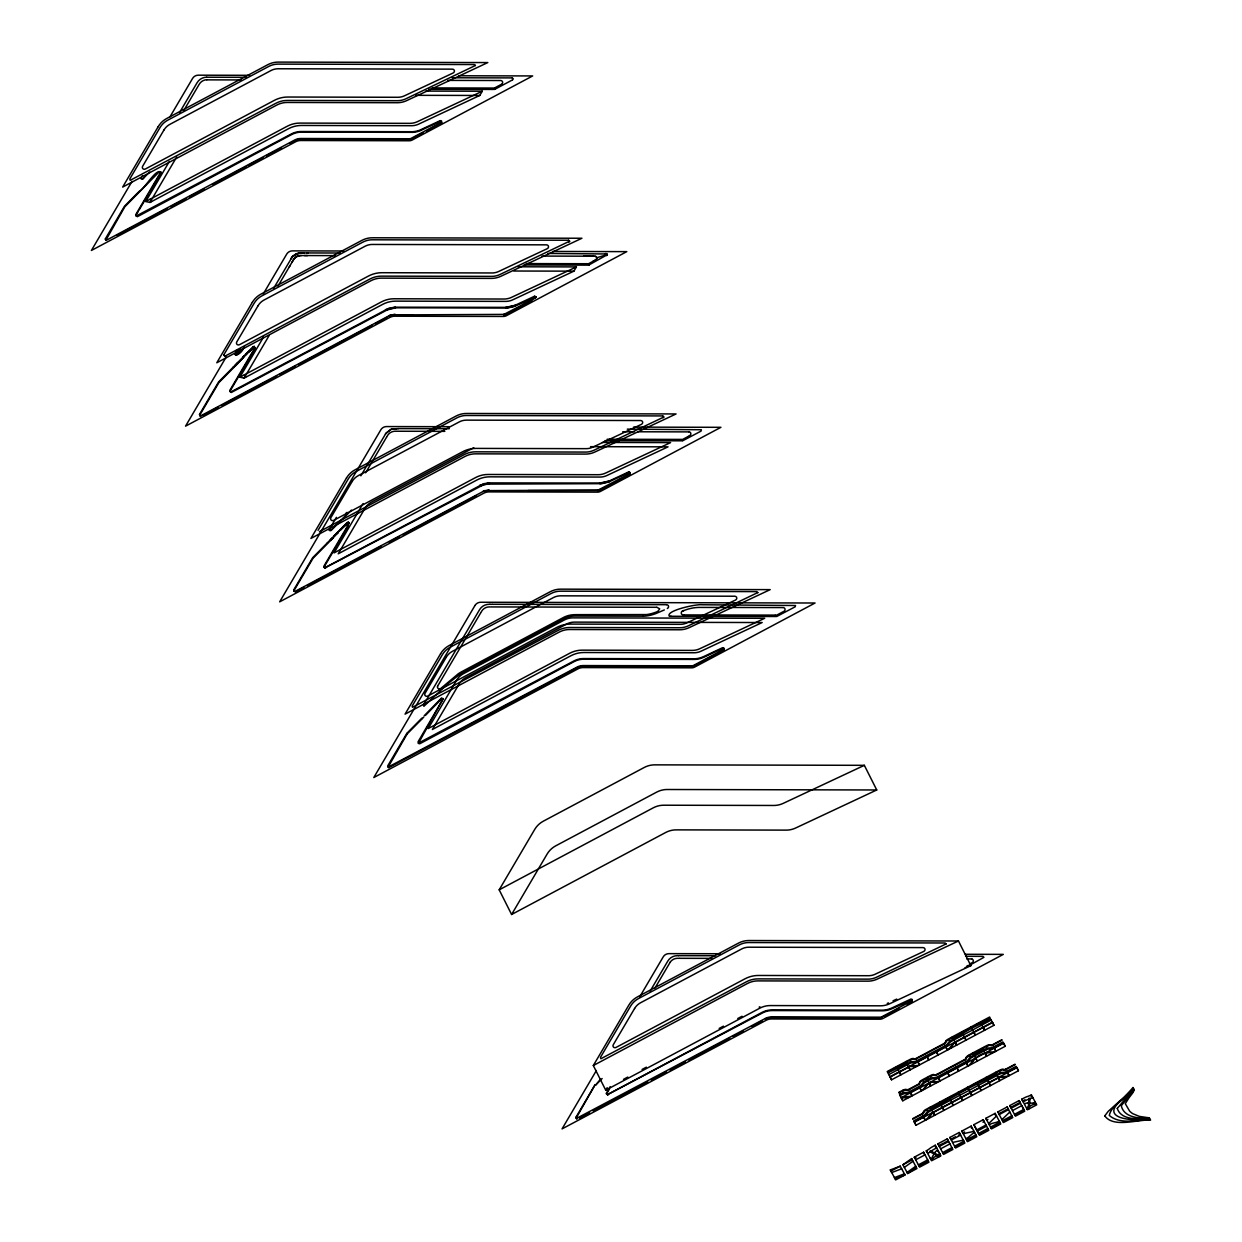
<?xml version="1.0" encoding="UTF-8"?>
<svg xmlns="http://www.w3.org/2000/svg" width="1242" height="1242" viewBox="0 0 1242 1242"><rect width="100%" height="100%" fill="white"/><g stroke="black" fill="none" stroke-linecap="round" stroke-linejoin="round"><path stroke-width="1.5" d="M231.167 391.773L389.01 308.171L395.003 307.193L507.326 307.364L514.172 305.734L534.557 296.233L535.799 296.9L535.271 298.08L503.973 314.397L390.593 314.94L200.894 415.728M1028.981 1098.176L1028.298 1107.693L1026.917 1108.92M1030.037 1098.192L1029.339 1107.647A2.111 1.987 -26.7 0 1 1028.205 1109.354M534.464 296.264L535.737 296.729L535.271 298.08M441.966 122.415L440.553 121.235L420.339 130.674A22.558 21.316 -26.7 0 1 412.872 132.335L301.495 132.118A19.996 18.894 -26.7 0 0 291.637 134.586L137.35 216.698L135.983 215.363M596.657 258.74L596.719 257.746L607.4 254.517M293.64 590.074L312.72 557.642L327.577 542.614M318.061 530.334L348.272 478.946A18.987 17.931 -26.7 0 1 356.019 471.556L456.963 417.84A18.987 17.931 -26.7 0 1 466.324 415.496L662.7 415.93L663.678 417.033L662.7 415.93M576.04 1117.132L576.272 1117.893L595.058 1084.794L576.04 1117.132L576.366 1118.468L765.243 1018.502A12.653 11.954 -26.7 0 1 771.499 1016.95L879.957 1017.182A4.223 3.99 -26.7 0 0 882.037 1016.67L911.783 1000.835L912.265 999.484L910.976 999.018L891.849 1007.976A22.278 21.052 -26.7 0 1 881.96 1010.181L771.841 1009.948A19.981 18.878 -26.7 0 0 761.983 1012.416L607.617 1094.559L762.293 1013.022A19.981 18.878 -26.7 0 1 772.151 1010.569L882.27 1010.802A22.278 21.052 -26.7 0 0 892.16 1008.597L912.358 999.841M576.272 1117.893L576.738 1119.12L577.406 1118.483M141.122 177.932L141.371 179.159L142.721 179.096M255.153 348.443L230.112 391.044M348.971 523.519L348.521 522.214L348.94 523.596L323.929 566.119M229.801 390.423L254.812 347.9L254.222 346.456L254.812 347.9M293.95 590.68L313.031 558.263L329.223 541.869M610.164 1086.641L606.205 1093.472L607.928 1095.18M329.409 529.263L336.411 517.355M223.933 354.638L254.144 303.265A18.987 17.931 -26.7 0 1 261.891 295.875L362.835 242.143A18.987 17.931 -26.7 0 1 372.196 239.799L568.572 240.234L569.566 241.196L568.572 240.234M233.449 366.918L218.592 381.946L199.512 414.378C199.698 416.691 201.685 417.436 199.822 414.999L218.903 382.567L234.21 367.089M199.822 414.999L200.738 415.791L199.512 414.378M335.961 546.806L324.24 566.74L324.643 568.106L484.69 484.116L601.765 483.666L608.611 482.036L628.825 472.597C635.066 474.211 618.5 479.723 618.547 480.328M324.24 566.74L325.295 567.47L483.448 483.759L489.131 482.89L601.454 483.045L608.301 481.43L628.592 471.944L629.942 472.581L629.399 473.776L598.101 490.093L484.722 490.621L295.022 591.409M609.512 1088.892L606.531 1094.016L607.54 1094.59M304.74 255.557L301.325 255.557A30.01 28.349 -26.7 0 0 300.642 255.557L300.424 255.573A8.135 7.7 -26.7 0 0 298.934 255.79A8.461 7.995 -26.7 0 0 293.671 259.438L292.646 261.146M293.065 260.447L291.932 262.357M293.159 260.277L293.252 260.121A8.911 8.43 -26.7 0 1 298.903 255.666M289.308 266.844L290.054 265.555M386.65 437.044L387.799 435.135A8.415 7.949 -26.7 0 1 394.568 431.253L394.77 431.253A30.01 28.349 -26.7 0 1 395.561 431.238L444.838 431.347M480.794 612.741L481.927 610.816A8.415 7.949 -26.7 0 1 488.696 606.934L488.898 606.934A30.01 28.349 -26.7 0 1 489.69 606.934L490.699 606.934M132.056 181.348L91.396 250.465L295.534 141.821A10.541 9.967 -26.7 0 1 300.75 140.517L409.208 140.765A6.334 5.977 -26.7 0 0 412.328 139.973L532.678 75.933L458.577 75.778M169.983 116.841L192.572 78.432A6.334 5.977 -26.7 0 1 198.27 75.188L249.58 75.312M179.516 112.618L197.105 82.717A10.728 10.138 -26.7 0 1 206.669 77.175M142.488 175.603L141.262 177.684M183.878 110.352L199.124 84.44A8.958 8.477 -26.7 0 1 206.855 79.69M136.76 214.028L138.328 211.373M139.104 210.038L148.481 194.094M149.257 192.758L150.825 190.104M151.602 188.784L160.979 172.84M425.804 91.101L482.315 91.225L479.769 95.463L418.678 124.122A15.882 15.013 -26.7 0 1 411.599 125.706L301.48 125.458A26.299 24.856 -26.7 0 0 288.501 128.702L149.956 202.43L145.78 201.53L169.362 161.444M149.956 202.43L176.737 156.911M226.184 357.028L185.539 426.161L389.662 317.502A10.541 9.967 -26.7 0 1 394.878 316.213L503.336 316.446A6.334 5.977 -26.7 0 0 506.472 315.67L626.806 251.629L552.706 251.458M263.211 294.059L286.7 254.129A6.334 5.977 -26.7 0 1 292.398 250.884L343.708 250.993M291.001 258.802L291.233 258.398A10.899 10.293 -26.7 0 1 292.988 256.116L300.114 252.933L340.106 253.011M237.238 350.228C230.903 358.162 241.026 355.243 243.805 347.636M273.659 288.315L292.056 257.187L296.636 253.725L302.101 252.918M278.022 286.033L292.398 261.581M517.992 266.782L576.443 266.906L573.913 271.16L512.806 299.803A15.882 15.013 -26.7 0 1 505.742 301.387L395.624 301.138A26.299 24.856 -26.7 0 0 382.645 304.383L244.084 378.127L239.908 377.211L263.49 337.125M244.084 378.127L269.235 335.356M360.848 475.795L386.184 432.884L391.463 429.158L398.527 428.614M365.614 472.814L386.526 437.262M336.737 545.471L348.459 525.537M406.802 733.417L387.783 765.755L388.482 767.742L577.297 667.746A12.653 11.954 -26.7 0 1 583.538 666.178L692.011 666.426A4.223 3.99 -26.7 0 0 694.092 665.898L723.838 650.078L724.35 648.805L722.953 648.293L703.904 657.22A22.278 21.052 -26.7 0 1 694.014 659.424L583.895 659.192A19.981 18.878 -26.7 0 0 574.037 661.644L419.734 743.772L418.368 743.43L443.208 698.672L418.057 741.8L418.383 743.135L573.726 661.039A19.981 18.878 -26.7 0 1 583.585 658.57L693.704 658.819A22.278 21.052 -26.7 0 0 703.593 656.599L722.72 647.641L724.039 648.184L723.527 649.457L693.781 665.293A4.223 3.99 -26.7 0 1 691.701 665.805L583.228 665.572A12.653 11.954 -26.7 0 0 576.987 667.125L388.109 767.09L407.112 734.038M480.53 613.16L437.976 685.537A7.11 6.707 -26.7 0 0 437.541 686.298M499.191 889.831L534.728 829.392A21.098 19.934 -26.7 0 1 543.344 821.179L644.288 767.447A21.098 19.934 -26.7 0 1 654.689 764.855L864.339 765.32L876.743 789.974L795.61 828.026A21.098 19.934 -26.7 0 1 786.217 830.122L676.098 829.873A21.098 19.934 -26.7 0 0 665.696 832.482L511.595 914.5L499.191 889.831L653.292 807.812A21.098 19.934 -26.7 0 1 663.694 805.22L773.813 805.468A21.098 19.934 -26.7 0 0 783.205 803.372L864.339 765.32M511.595 914.5L547.132 854.046A21.098 19.934 -26.7 0 1 555.748 845.833L656.692 792.117A21.098 19.934 -26.7 0 1 667.094 789.508L876.743 789.974M593.319 1065.527L628.856 1005.073A21.021 19.856 -26.7 0 1 637.472 996.876L738.416 943.144A21.098 19.934 -26.7 0 1 748.817 940.536L958.467 941.001L970.871 965.671L889.753 1003.722A21.098 19.934 -26.7 0 1 880.345 1005.818L770.226 1005.57A21.098 19.934 -26.7 0 0 759.825 1008.178L605.723 1090.181L593.319 1065.527L747.42 983.509A21.098 19.934 -26.7 0 1 757.822 980.901L867.941 981.149A21.098 19.934 -26.7 0 0 877.349 979.053L958.467 941.001M596.377 1070.542L562.052 1128.9L766.19 1020.256A10.541 9.967 -26.7 0 1 771.391 1018.968L879.864 1019.201A6.334 5.977 -26.7 0 0 882.984 1018.424L1003.319 954.368L965.329 954.291M639.739 996.814L663.212 956.883A6.334 5.977 -26.7 0 1 668.926 953.639L720.22 953.747M650.125 991.147L667.808 961.075A10.541 9.967 -26.7 0 1 677.309 955.672L678.287 955.672M655.015 987.98L670.199 962.193M605.723 1090.181L607.198 1087.666M933.968 1154.16L934.962 1152.685M933.596 1154.765L932.416 1156.628M945.892 1042.162L945.255 1043.016A2.919 2.67 -26.7 0 1 944.308 1044.103M919.841 1083.055L919.313 1083.754M950.549 1048.217L954.322 1042.876L992.56 1022.523M924.56 1089.032C926.004 1083.816 931.578 1080.711 936.747 1082.543M923.769 1112.459L923.241 1113.158M966.4 1058.277L965.919 1058.914M928.473 1118.437L932.432 1112.987L999.344 1077.373L1005.834 1077.264M971.104 1064.254C974.706 1056.492 984.13 1051.322 992.606 1052.812M291.28 258.32L292.988 256.131A10.681 10.091 -26.7 0 1 295.317 254.377A10.138 9.579 -26.7 0 1 296.636 253.725A10.852 10.262 -26.7 0 1 300.921 252.918L303.11 252.918L302.318 252.918M385.424 434.017L390.78 429.422L397.3 428.614M969.567 1059.488L969.148 1060.031A9.672 9.144 -26.7 0 1 966.183 1062.764M926.936 1113.67L926.532 1114.214A9.672 9.144 -26.7 0 1 923.551 1116.946M244.565 346.86C241.6 351.734 228.575 361.639 240.358 348.986M142.954 178.864L144.01 177.761M144.165 177.606L149.677 171.955M236.12 364.185L243.836 356.221M239.116 362.043L242.128 358.922M237.098 364.123L240.125 361.003M241.119 359.963L244.146 356.842M333.943 536.078L335.945 533.998M330.248 539.882L337.964 531.918M338.274 532.523L330.558 540.503M331.226 539.804L333.244 537.724M236.787 363.502L237.796 362.462M242.827 357.261L254.129 346.44L253.166 346.751M236.43 364.806L238.107 363.083M243.137 357.882C243.727 354.591 258.196 345.416 253.477 347.372M330.915 539.199L331.925 538.159M336.955 532.958L348.443 522.183L347.434 522.323M337.265 533.563C343.739 523.845 352.852 522.245 347.62 523.053M425.354 715.501L441.562 698.92M235.235 365.101L236.337 363.968M236.648 364.574L235.545 365.722M245.155 355.802L247.174 353.722M330.465 539.649L327.36 542.832M329.891 541.186L330.776 540.27M424.159 715.796L441.252 698.315M241.352 350.151L242.578 348.893M235.452 364.884L233.217 367.151M245.854 354.141L246.863 353.101M233.977 367.306L235.763 365.49M339.982 529.837L340.991 528.797M340.292 530.443L347.434 523.239M423.801 717.1L422.233 718.683M247.888 352.076L252.98 346.937M248.198 352.697L253.29 347.543M339.687 521.547L330.915 530.52L329.487 530.381L330.993 530.458L351.47 510.105M342.016 527.757L347.123 522.618M421.923 718.078L406.957 733.199M407.267 733.82L421.799 719.149M600.507 1079.236L595.523 1085.197L602.137 1078.522M340.681 520.553L348.614 512.775M347.123 512.341L346.658 512.76A2.096 1.987 -26.7 0 1 345.881 513.163M441.438 698.128L443.239 698.718L441.748 698.734M986.288 1047.146L987.561 1046.214A5.03 4.394 60.2 0 1 989.858 1045.345M909.749 1060.932L911.147 1059.907A5.03 4.394 60.2 0 1 913.46 1059.038M902.375 1091.827L903.788 1090.802A5.03 4.394 60.2 0 1 906.086 1089.933M930.305 1076.969L931.717 1075.945A5.03 4.394 60.2 0 1 934.015 1075.075M999.391 1071.691L1000.788 1070.666A5.03 4.394 60.2 0 1 1003.086 1069.797M907.141 1004.095L912.265 1001.347M902.934 1164.748L911.628 1158.584L916.938 1168.567L907.638 1173.519L902.934 1164.748L912.233 1159.795L911.628 1158.584M904.347 1167.371L913.041 1161.223M663.197 417.762L663.663 417.11L594.111 450.178A18.987 17.931 -26.7 0 1 585.65 452.072L475.531 451.824A23.194 21.921 -26.7 0 0 464.089 454.681L319.427 531.669M950.239 1040.858L951.294 1040.191A36.515 34.497 -26.7 0 1 952.272 1039.632L971.617 1028.159L990.697 1019.185L993.957 1025.302L891.554 1079.795L887.844 1072.762L908.119 1063.136A36.515 34.497 -26.7 0 1 909.128 1062.624L910.262 1062.127A6.521 6.163 -26.7 0 1 912.078 1061.693L914.143 1061.553A8.166 7.716 -26.7 0 0 916.751 1060.792L945.519 1045.469A8.166 7.716 -26.7 0 0 947.599 1043.746L948.872 1042.116A6.521 6.163 -26.7 0 1 950.239 1040.858M441.609 122.911L426.58 130.922M629.787 474.335L630.144 472.954L628.825 472.597M236.787 354.824L235.67 354.933M569.007 242.112L569.566 241.196L499.983 274.498A18.987 17.931 -26.7 0 1 491.522 276.376L381.403 276.143A23.194 21.921 -26.7 0 0 369.961 279L225.299 355.988M968.356 1055.389L972.486 1053.107M925.632 1081.999L930.289 1079.515M972.176 1057.237L986.148 1049.801M629.399 473.776L629.865 472.426L628.592 471.944M919.111 1086.517L919.53 1086.284A8.166 7.716 -26.7 0 0 921.611 1084.561L922.884 1082.931A6.521 6.163 -26.7 0 1 924.25 1081.673L925.306 1080.99A36.515 34.497 -26.7 0 1 926.284 1080.447L928.674 1079.174A36.515 34.497 -26.7 0 1 929.684 1078.661L930.817 1078.165A6.521 6.163 -26.7 0 1 932.633 1077.73L934.698 1077.59A8.166 7.716 -26.7 0 0 937.306 1076.83L966.074 1061.506A8.166 7.716 -26.7 0 0 968.155 1059.783L969.428 1058.153A6.521 6.163 -26.7 0 1 970.794 1056.895L971.849 1056.228A36.515 34.497 -26.7 0 1 972.828 1055.669L984.533 1049.443A36.515 34.497 -26.7 0 1 985.527 1048.947L986.676 1048.434A6.521 6.163 -26.7 0 1 988.492 1048.015L990.557 1047.86A8.166 7.716 -26.7 0 0 993.15 1047.099L1002.899 1041.929L1005.197 1046.292L902.794 1100.785L899.55 1094.668L900.745 1094.047A36.515 34.497 -26.7 0 1 901.754 1093.534L902.887 1093.038A6.521 6.163 -26.7 0 1 904.704 1092.603L906.769 1092.448A8.166 7.716 -26.7 0 0 909.377 1091.687L919.111 1086.517L921.409 1090.88L919.856 1087.806M916.022 1125.236L914.469 1122.163L1016.872 1067.654L1018.424 1070.744L916.022 1125.236L913.724 1120.874L923.443 1115.689M937.415 1150.558L939.977 1154.004M589.143 264.888L589.251 264.825A2.531 2.391 -26.7 0 1 588.677 265.105L607.385 254.672L606.531 255.635M954.337 1042.473L948.22 1049.63M928.348 1083.272L922.232 1090.445M974.908 1058.51L968.776 1065.667M932.276 1112.677L926.159 1119.849M996.565 1115.984L988.663 1123.575M1009.824 1112.009L1001.921 1119.601M585.945 263.723L588.227 263.723A1.956 1.847 -26.7 0 0 588.817 263.583L593.754 260.96M906.971 1062.671L895.513 1067.608A13.057 4.269 -28.2 0 0 893.805 1068.617L890.561 1070.697A13.057 4.269 -28.2 0 1 888.837 1071.706L887.642 1072.358L887.223 1071.52L906.287 1061.382M899.596 1093.581L898.913 1092.277M927.603 1078.677L926.501 1079.267M927.681 1153.43L928.1 1153.197A8.166 2.67 -28.2 0 0 930.367 1151.784L931.904 1150.635A6.521 2.127 -28.2 0 1 933.425 1149.642L934.496 1149.021A36.515 11.939 -28.2 0 1 935.49 1148.493L936.685 1147.856L935.273 1145.217L932.944 1146.475A9.905 3.245 -28.2 0 0 930.056 1148.276L929.59 1148.664A9.672 3.167 -28.2 0 1 926.299 1150.822L926.874 1152.002M495.092 87.685L501.256 84.409M596.269 259.5A3.058 2.888 -26.7 0 1 595.399 260.075L592.713 261.519M974.628 1132.502L973.433 1133.17A13.057 12.342 -26.7 0 0 971.787 1134.303L968.838 1136.911A13.057 12.342 -26.7 0 1 967.192 1138.06L965.997 1138.728M512.558 79.861L513.272 78.82L512.356 77.92M688.425 436.361L689.543 435.771M953.049 1038.157L963.093 1031.636A13.057 4.269 -28.2 0 1 964.894 1030.782L968.418 1029.261A13.057 4.269 -28.2 0 0 970.204 1028.407L972.626 1027.118A13.057 4.269 -28.2 0 0 974.349 1026.109L977.578 1024.029A13.057 4.269 -28.2 0 1 979.301 1023.02L990.278 1018.331L989.626 1017.027L952.381 1036.837L952.49 1038.452M930.895 1108.407L950.332 1096.903A13.057 4.269 -28.2 0 1 952.133 1096.034L955.657 1094.528A13.057 4.269 -28.2 0 0 957.442 1093.659L969.179 1087.418A13.057 4.269 -28.2 0 0 970.887 1086.408L974.132 1084.328A13.057 4.269 -28.2 0 1 975.855 1083.319L996.208 1073.647M1018.424 1070.744L1016.127 1066.381L1006.377 1071.551A8.166 7.716 -26.7 0 1 1003.784 1072.312L1001.72 1072.467A6.521 6.163 -26.7 0 0 999.903 1072.886L998.754 1073.383A36.515 34.497 -26.7 0 0 997.761 1073.895L968.17 1088.473L930.196 1109.851A36.515 34.497 -26.7 0 0 929.218 1110.395L928.162 1111.062A6.521 6.163 -26.7 0 0 926.796 1112.335L925.523 1113.965A8.166 7.716 -26.7 0 1 923.443 1115.689M593.924 260.867L595.384 260.09M688.239 436.454L682.945 439.264A1.956 1.847 -26.7 0 1 682.355 439.404L607.105 439.264M970.623 963.528L969.365 964.196M971.182 963.233L971.927 962.829A3.058 2.888 -26.7 0 0 972.797 962.255A2.142 2.034 -26.7 0 0 971.974 959.026M906.8 1061.103L910.464 1059.224A5.775 5.465 -26.7 0 1 913.367 1058.463M899.425 1091.997L903.089 1090.119M926.842 1077.419L927.137 1078.925M927.355 1077.14L931.019 1075.262A5.775 5.465 -26.7 0 1 933.922 1074.501M983.214 1047.41L986.878 1045.531A5.775 5.465 -26.7 0 1 989.781 1044.786M995.913 1072.141L1000.105 1069.983A5.775 5.465 -26.7 0 1 1003.008 1069.222M1026.761 1107.817L1031.077 1105.535A5.775 1.894 -28.2 0 1 1033.763 1104.386A5.605 1.832 -28.2 0 0 1034.679 1104.216L1034.819 1104.169A3.121 1.025 -28.2 0 0 1036.092 1103.641M145.78 201.53L287.29 126.218A25.306 23.924 -26.7 0 1 299.772 123.098L409.891 123.346A16.876 15.944 -26.7 0 0 417.421 121.654L482.315 91.225M117.136 235.297L167.437 208.516M170.806 206.731L185.896 198.704M189.25 196.919L204.34 188.877M212.724 184.421L222.784 179.065M224.46 178.165L246.273 166.568M247.95 165.667L263.04 157.641M266.393 155.855L269.747 154.07M271.424 153.185L281.484 147.829M289.883 143.358L294.913 140.688A12.653 11.954 -26.7 0 1 301.154 139.12L409.627 139.368A4.223 3.99 -26.7 0 0 410.419 139.29M495.232 89.082L495.046 89.191A1.863 1.754 -26.7 0 1 494.425 89.455M495.465 88.958L512.403 79.954M411.707 138.84L417.902 135.549M419.144 134.881L422.854 132.91M239.908 377.211L381.418 301.899A25.306 23.924 -26.7 0 1 393.9 298.779L504.019 299.027A16.876 15.944 -26.7 0 0 511.549 297.35L576.443 266.906M231.478 392.394L389.32 308.777L395.313 307.814L507.636 307.985L513.877 306.588L535.954 297.195M202.881 415.449L218.281 407.252M221.697 405.435L276.671 376.171M279.745 374.541L295.115 366.359M298.468 364.574L372.258 325.295M375.379 323.634L387.364 317.269M507.481 313.652L527.322 303.095M528.145 302.66L531.855 300.673M295.332 592.03L303.871 587.482M307.286 585.665L380.859 546.511M389.243 542.04L399.489 536.591M402.905 534.774L476.462 495.62M599.964 490.217L618.143 480.545M623.5 1079.345L627.784 1077.062M642.067 1069.455L646.352 1067.173M719.18 1028.423L723.465 1026.14M737.732 1018.533L742.017 1016.267M579.424 1118.188L589.671 1112.739M593.086 1110.907L647.734 1081.829M651.15 1080.012L666.519 1071.83M669.935 1070.014L685.305 1061.832M688.72 1060.016L729.691 1038.203M733.106 1036.387L743.353 1030.938M751.891 1026.389L762.138 1020.94M884.009 1016.406L898.882 1008.488M944.013 1043.544L916.084 1058.417A3.121 2.95 -26.7 0 1 914.717 1058.743L914.717 1058.743A5.605 5.294 -26.7 0 1 913.367 1058.696M916.286 1058.805L944.215 1043.948M888.76 1074.609L909.734 1063.478A9.237 8.741 -26.7 0 1 912.389 1062.593M991.163 1020.101L951.76 1041.107A9.905 9.362 -26.7 0 0 948.935 1043.404L948.593 1043.994A9.672 9.144 -26.7 0 1 945.612 1046.727M945.1 1045.717L945.566 1046.633L917.636 1061.506A9.672 9.144 -26.7 0 1 913.739 1062.547L913.072 1062.593A14.345 13.553 -26.7 0 0 912.389 1062.64M890.157 1077.031L909.889 1066.536L916.192 1066.505M982.903 1049.242L973.604 1054.194L972.936 1052.874L982.251 1047.922L982.981 1049.195M936.639 1074.454L964.568 1059.581A3.121 2.95 -26.7 0 0 965.608 1058.634L965.702 1058.495A5.605 5.294 -26.7 0 0 966.323 1057.485M992.498 1044.724L1001.797 1039.771M908.911 1089.7L918.226 1084.747A2.919 2.67 -26.7 0 0 919.375 1083.878M964.77 1059.985L936.841 1074.842A2.919 2.67 -27.3 0 1 935.459 1075.324L934.419 1075.246M992.7 1045.112L1001.999 1040.159M900.015 1095.599L902.36 1094.388A9.905 9.362 -26.7 0 1 905.697 1093.395M910.557 1092.758L912.109 1095.832L910.262 1092.401L919.577 1087.449A9.672 9.144 -26.7 0 0 922.62 1084.809L923.023 1084.266A9.905 9.362 -26.7 0 1 925.601 1081.953M938.486 1077.885L940.039 1080.975L938.191 1077.544L966.121 1062.671L965.655 1061.755M994.345 1048.155L995.882 1051.244L994.05 1047.813L1003.35 1042.861M901.397 1098.021L908.818 1097.4M912.622 1118.716L921.937 1113.764A3.121 2.95 -26.7 0 0 922.977 1112.801L923.085 1112.677A5.605 5.294 -26.7 0 0 923.691 1111.668M1005.725 1069.176L1015.024 1064.208M912.823 1119.104L922.138 1114.152M1005.927 1069.564L1015.226 1064.611M914.19 1121.805L923.489 1116.853L923.023 1115.921M1007.572 1072.607L1009.109 1075.696L1007.278 1072.265L1016.593 1067.297M937.943 1143.804L947.242 1138.852L952.862 1149.455L943.563 1154.408L937.943 1143.804L938.859 1145.621L943.501 1143.137M955.486 1136.772L950.829 1139.256L949.913 1137.424L959.228 1132.471L960.64 1135.11L951.325 1140.063M961.882 1131.058L971.197 1126.09L976.817 1136.709L967.502 1141.662L961.882 1131.058L962.798 1132.875L964.553 1131.943M973.868 1124.678L983.167 1119.725L988.787 1130.329L979.488 1135.281L973.868 1124.678L976.693 1129.956L985.993 1124.988M985.837 1118.312L995.153 1113.344L1000.773 1123.963L991.458 1128.916L985.837 1118.312L986.753 1120.129L987.918 1119.508M997.807 1111.932L1007.122 1106.979L1012.742 1117.583L1003.443 1122.535L997.807 1111.932L999.313 1113.437M1019.092 1100.598L1020.008 1102.43L1010.709 1107.383L1009.793 1105.566L1019.092 1100.598L1020.505 1103.238L1011.205 1108.19M1021.762 1099.186L1024.107 1097.959A9.905 3.245 -28.2 0 1 1027.212 1096.577L1027.786 1096.407A9.672 3.167 -28.2 0 0 1031.388 1094.885L1036.697 1104.837L1027.382 1109.789L1021.762 1099.186L1022.678 1101.002M914.298 1157.156L923.613 1152.203L928.923 1162.202L919.608 1167.154L914.298 1157.156L914.904 1158.367L916.068 1157.746M890.949 1171.113L900.264 1166.16L904.968 1174.948L895.653 1179.9L890.343 1169.917L900.264 1166.16M923.629 1153.725L923.613 1152.203M935.599 1147.344L935.273 1145.217M944.665 1142.531L945.83 1141.91M946.994 1141.289L948.158 1140.668L947.242 1138.852M958.389 1135.219L960.144 1134.288L959.228 1132.471M971.523 1128.233L971.197 1126.09M982.919 1122.163L984.083 1121.542L983.167 1119.725M995.479 1115.487L995.153 1113.344M1000.478 1112.832L1001.642 1112.211M1002.806 1111.59L1003.971 1110.969M1005.135 1110.348L1006.299 1109.727M1023.843 1100.381L1025.007 1099.775M1031.171 1096.484L1031.388 1094.854M939.356 1146.428L948.655 1141.476M999.22 1114.571L1008.535 1109.618M1023.175 1101.825L1024.371 1101.188A36.515 11.939 -28.2 0 1 1025.364 1100.66L1026.482 1100.117A6.521 2.127 -28.2 0 1 1028.143 1099.403L1029.944 1098.782A8.166 2.67 -28.2 0 0 1032.366 1097.711L1032.801 1097.478M915.711 1159.795L925.011 1154.843M940.629 1148.834L949.944 1143.882M1012.478 1110.596L1021.793 1105.644L1023.796 1109.385L1014.497 1114.338M986.598 1126.137L977.299 1131.089L978.572 1133.465L987.871 1128.512M918.412 1164.841L927.712 1159.888M939.682 1154.16L935.381 1156.473A5.775 1.894 -28.2 0 0 932.913 1158.056M942.647 1152.592L951.946 1147.624M954.617 1146.211L963.932 1141.258L963.326 1140.14L952.614 1142.454M966.587 1139.83L975.902 1134.878M990.542 1127.084L999.857 1122.131M1002.511 1120.719L1011.826 1115.766M919.002 1165.943L928.317 1160.991M940.427 1154.951L938.688 1155.433L930.32 1150.682M943.082 1153.523L952.397 1148.571M955.067 1147.158L964.366 1142.205M967.037 1140.777L976.352 1135.825M979.022 1134.412L988.322 1129.459M990.992 1128.031L1000.291 1123.078M1002.962 1121.666L1012.277 1116.713M1014.947 1115.285L1024.246 1110.332M951.931 1037.07L947.801 1039.352A5.775 5.465 -26.7 0 0 945.566 1041.339M925.942 1077.885L921.812 1080.152A5.775 5.465 -26.7 0 0 919.577 1082.139M989.269 1124.709L990.495 1124.088A13.057 12.342 -26.7 0 1 992.358 1123.358L996.177 1122.364A13.057 12.342 -26.7 0 0 998.04 1121.65L999.251 1121.014M963.295 1133.682L974.023 1131.369M909.439 1066.366L918.661 1065.372M985.853 1052.673L995.075 1051.679M929.994 1082.403L939.216 1081.409M902.065 1097.276L911.286 1096.267M999.08 1077.124L1008.302 1076.131M385.455 309.662L395.313 307.193M385.765 310.267L395.624 307.814M479.598 485.343L489.441 482.89M479.909 485.964L489.752 483.495M388.73 315.747L394.972 314.195M389.041 316.368L391.68 315.313M505.525 313.916L503.445 314.428M482.859 491.444L489.1 489.876M599.653 489.596L597.573 490.124M389.398 316.182L392.068 315.204M999.375 1074.237L929.621 1111.373A9.905 9.362 -26.7 0 0 926.874 1113.624M664.346 609.931L655.885 613.564A39.371 37.198 -26.7 0 1 643.123 616.28M893.029 1000.819L896.74 999.096M325.156 567.532L323.883 567.066L325.606 568.075M515.337 305.237L505.432 307.442M515.647 305.842L505.742 308.063M609.465 480.918L599.56 483.122M609.775 481.539L599.87 483.743M657.53 611.53L657.173 611.669A50.41 47.646 -26.7 0 1 653.835 612.896A50.13 47.367 -26.7 0 1 651.336 613.641L649.395 614.091A29.637 28.007 -26.7 0 1 646.414 614.573L575.869 614.65A48.981 46.28 -26.7 0 0 573.354 614.728A24.079 22.744 -26.7 0 0 565.995 616.327A21.58 20.4 -26.7 0 0 564.598 616.917L563.682 617.367A55.005 51.978 -26.7 0 0 562.347 618.066L460.829 672.186A53.918 50.953 -26.7 0 0 458.22 673.816L440.801 688.441A2.096 1.987 -26.7 0 1 437.557 686.314M657.887 611.39L659.704 608.828L656.894 607.291M968.512 1056.352L970.126 1055.762M683.116 610.831L683.799 610.567M901.676 1168.8L891.756 1172.541L890.343 1169.917M534.681 296.916L535.845 297.18M949.571 1039.725L947.957 1040.315A5.03 4.347 63.8 0 0 945.969 1041.727M923.582 1080.54L921.968 1081.13A5.03 4.347 63.8 0 0 919.98 1082.543M927.355 1109.991L925.88 1110.534A5.03 4.347 63.8 0 0 923.908 1111.947M484.644 491.382L488.618 490.512L485.032 491.242M1034.136 1103.02L1033.204 1103.16M524.093 264.996L588.444 265.136L588.537 263.661M394.087 314.863L412.717 314.847M682.603 440.817L701.031 431.129L701.388 429.748L627.288 429.127M914.919 1059.162L913.864 1059.209M1004.561 1069.921L1003.598 1069.967M991.333 1045.469L990.371 1045.516M989.486 1048.9L990.153 1048.853A9.672 9.144 -26.7 0 0 994.097 1047.906M1002.713 1073.352L1003.381 1073.305A9.672 9.144 -26.7 0 0 1007.324 1072.358M905.697 1093.488L906.381 1093.441A9.672 9.144 -26.7 0 0 910.308 1092.494M938.238 1077.637A9.672 9.144 -26.7 0 1 934.294 1078.584L933.627 1078.63A9.905 9.362 -26.7 0 0 930.258 1079.469M907.545 1090.057L906.489 1090.103M1028.174 1103.082L1032.847 1103.175M776.7 616.513L795.159 606.81L795.548 605.506L702.149 604.761C696.948 603.845 665.324 610.552 669.298 616.28M643.123 616.172L574.673 616.063A22.216 21.005 -26.7 0 0 563.713 618.811L460.052 674.204L448.362 683.286L423.879 706.294L423.538 704.944L479.552 609.698A10.541 9.967 -26.7 0 1 489.053 604.295L489.814 604.295M394.475 314.831L395.282 314.8M597.883 490.73L599.218 490.528L528.145 490.574M964.925 967.891L983.912 957.334L982.996 956.356L965.577 956.309M206.855 79.861L241.383 79.938M301.325 255.557L300.983 255.557A9.144 8.647 -26.7 0 0 298.934 255.774M587.839 263.739L587.901 263.739A2.888 2.717 -26.7 0 0 588.444 263.692M512.03 77.904L452.135 77.78M606.158 253.601L605.211 253.585M593.785 256.194L594.732 256.209A2.158 2.034 -26.7 0 1 596.144 256.706M666.349 604.683L492.562 604.295M970.406 958.948L966.819 958.948M594.095 256.194L592.651 256.194M246.025 77.314L206.793 77.221M447.943 80.404L500.604 80.513A2.111 1.987 -26.7 0 1 501.628 84.223M432.076 87.918L493.773 88.042A2.406 2.267 -26.7 0 0 494.316 87.996M428.723 89.3L493.586 89.44M415.806 95.323L479.769 95.463M547.955 253.461L607.198 253.973L606.484 253.601M587.124 256.178L591.27 256.194M304.43 255.557L335.138 255.619M542.071 256.085L590.307 256.194M526.204 263.599L586.302 263.723M513.815 271.02L573.913 271.16M449.231 426.705L386.526 426.565A6.334 5.977 -26.7 0 0 380.828 429.81L279.667 601.842L483.806 493.198A10.541 9.967 -26.7 0 1 489.006 491.894L597.48 492.142A6.334 5.977 -26.7 0 0 600.6 491.351L720.934 427.31L633.529 427.124M398.434 428.614L449.356 428.723M622.739 431.75L634.414 431.766M637.751 431.781L688.642 431.89M604.963 440.646L682.06 440.817M602.448 442.447L670.571 442.602L605.677 473.031A16.876 15.944 -26.7 0 1 598.163 474.708L488.044 474.475A25.306 23.924 -26.7 0 0 475.546 477.596L334.051 552.907L362.478 504.547A16.876 15.944 -26.7 0 1 363.114 503.553M590.524 446.67L668.041 446.841L606.95 475.5A15.882 15.013 -26.7 0 1 599.87 477.068L489.752 476.835A26.299 24.856 -26.7 0 0 476.773 480.08L338.228 553.808L364.993 508.288A15.882 15.013 -26.7 0 1 371.482 502.11L472.41 448.393A15.882 15.013 -26.7 0 1 473.792 447.725M491.692 606.934L656.77 607.291M684.435 614.914L774.992 615.101M670.602 616.28L776.188 616.513M680.911 955.672L715.439 955.75M679.948 958.312L711.666 958.374M967.13 965.655L970.871 965.671M765.243 1018.502L765.553 1019.123A12.653 11.954 -26.7 0 1 771.81 1017.555L880.268 1017.803A4.223 3.99 -26.7 0 0 882.348 1017.276L882.037 1016.67M304.228 252.918L303.343 252.918M306.743 252.933L308.187 252.933M305.423 255.557L307.473 255.573M583.678 256.178L586.441 256.178M592.915 256.194L591.176 256.194M492.08 604.295L490.031 604.295M775.412 615.116L776.483 615.101A1.956 1.847 -26.7 0 0 777.073 614.945L783.671 611.452A3.058 2.888 -26.7 0 0 784.54 610.878A2.142 2.034 -26.7 0 0 783.718 607.649A2.298 2.173 -26.7 0 0 783.081 607.586M684.125 614.914L683.519 614.914A11.38 10.743 -26.7 0 1 683.053 614.899L682.883 614.883A2.096 1.987 -26.7 0 1 682.246 611.219M670.261 616.28L671.115 616.28M680.259 955.672L678.505 955.672M679.452 958.312L677.946 958.296A30.01 28.349 -26.7 0 0 677.154 958.312L676.952 958.327A8.415 7.949 -26.7 0 0 670.199 962.193M782.77 607.571L699.23 607.416A45.643 43.128 -26.7 0 0 696.824 607.524A38.844 36.701 -26.7 0 0 691.856 608.192A46.032 43.501 -26.7 0 0 685.382 609.993L682.914 610.909A4.611 4.347 -26.7 0 0 682.246 611.204M929.761 1151.567L938.021 1156.255A2.111 1.987 -26.7 0 0 940.07 1156.255M105.741 240.389L124.805 206.824L159.349 171.675L161.056 171.955M1020.008 1102.43L1024.728 1111.217L1015.413 1116.17L1009.793 1105.566M966.121 1062.671L967.968 1066.102L966.416 1063.028M945.566 1046.633L947.398 1050.064L945.861 1046.99M960.144 1134.288L964.848 1143.075L955.533 1148.027L949.913 1137.424M929.513 1083.661L927.479 1079.81M929.854 1084.297L930.724 1085.927L929.171 1082.838M923.489 1116.853L925.337 1120.284L923.784 1117.21M936.189 1147.034L940.893 1155.821L931.578 1160.773L926.268 1150.791M1005.197 1046.292L1003.645 1043.202L901.242 1097.711L902.794 1100.785M993.957 1025.302L992.405 1022.213L890.002 1076.721L891.554 1079.795M1006.812 1071.334L1007.278 1072.265M993.584 1046.882L994.05 1047.813M983.09 1027.165L984.642 1030.255L981.397 1024.138M998.258 1077.559L999.81 1080.649L996.565 1074.532M996.131 1073.693L995.618 1072.296L925.74 1109.556A5.775 5.465 -26.7 0 0 923.489 1111.543M983.338 1050.08L986.583 1056.197L985.03 1053.123M973.775 1032.118L975.327 1035.207L971.617 1028.159M970.996 1026.932L971.415 1027.771M1007.122 1106.979L1008.038 1108.796M988.942 1082.527L990.495 1085.601L987.25 1079.484M986.164 1077.326L986.831 1078.646M975.715 1058.075L977.268 1061.149L974.023 1055.032M962.783 1034.043L966.028 1040.159L964.475 1037.086M979.643 1087.48L981.196 1090.554L977.935 1084.437M953.468 1038.995L956.713 1045.112L955.16 1042.038M967.549 1087.231L967.968 1088.07M968.17 1088.473L971.881 1095.506L970.328 1092.432M956.34 1066.707L958.653 1071.07L957.101 1067.98M961.013 1097.385L962.566 1100.474L958.855 1093.426M958.234 1092.199L958.653 1093.022M947.041 1071.66L949.338 1076.022L947.786 1072.933M935.785 1050.67L938.098 1055.032L936.546 1051.943M951.714 1102.337L953.266 1105.427L950.021 1099.31M937.726 1076.612L938.191 1077.544M926.485 1055.622L928.783 1059.985L927.231 1056.895M939.62 1102.104L940.287 1103.424M940.706 1104.262L943.951 1110.379L942.399 1107.29M917.931 1061.848L919.484 1064.937L917.17 1060.575M930.305 1107.057L930.972 1108.376M931.391 1109.215L934.636 1115.332L933.099 1112.242M908.616 1066.8L910.169 1069.89L906.924 1063.773M905.837 1061.615L906.489 1062.935M909.796 1091.47L910.262 1092.401M899.301 1071.768L900.854 1074.842L897.609 1068.725M244.332 374.867L245.559 377.351M150.204 199.17L151.431 201.654M986.117 1049.738A9.905 9.362 -26.7 0 1 989.47 1048.807M992.777 1045.283A2.919 2.67 -27.3 0 1 991.318 1045.593M992.513 1044.739A3.121 2.95 -26.7 0 1 991.116 1045.05L990.961 1045.065A5.605 5.294 -26.7 0 1 989.781 1045.003M984.999 1047.13A7.778 1.646 -30.6 0 1 983.121 1048.326M969.49 1059.442A9.905 9.362 -26.7 0 1 972.144 1057.19M965.919 1059.1A2.919 2.67 -26.7 0 1 964.863 1060.14M966.524 1057.765A5.03 4.347 63.8 0 1 968.527 1056.399M972.765 1053.837A7.778 1.646 -25.6 0 1 970.716 1054.737M966.121 1057.377A5.775 5.465 -26.7 0 1 968.387 1055.421M936.654 1074.47A3.121 2.95 -26.7 0 1 935.273 1074.78L935.273 1074.78A5.605 5.294 -26.7 0 1 933.922 1074.734M929.156 1076.861A7.778 1.646 -30.6 0 1 927.262 1078.056M926.221 1078.615A7.778 1.646 -25.6 0 1 924.172 1079.515M919.763 1082.263A5.605 5.294 -26.7 0 1 919.158 1083.272L919.064 1083.412A3.121 2.95 -26.7 0 1 918.04 1084.375L908.709 1089.312A3.121 2.95 -26.7 0 1 907.343 1089.638L907.25 1089.653A5.605 5.294 -26.7 0 1 905.992 1089.591M908.989 1089.871A2.919 2.67 -27.3 0 1 907.529 1090.181M901.226 1091.718A7.778 1.646 -30.6 0 1 899.332 1092.913M903.12 1090.15A5.775 5.465 -26.7 0 1 906.008 1089.374M944.029 1043.575A3.121 2.95 -26.7 0 0 945.038 1042.597L945.146 1042.457A5.605 5.294 -26.7 0 0 945.767 1041.448M952.21 1037.8A7.778 1.646 -25.6 0 1 950.161 1038.7M916.363 1058.96A2.919 2.67 -27.3 0 1 914.904 1059.286M908.585 1060.823A7.778 1.646 -30.6 0 1 906.707 1062.019M1006.004 1069.735A2.919 2.67 -27.3 0 1 1004.545 1070.045M1005.741 1069.191A3.121 2.95 -26.7 0 1 1004.359 1069.502L1004.359 1069.502A5.605 5.294 -26.7 0 1 1003.008 1069.455M999.344 1074.19A9.905 9.362 -26.7 0 1 1002.698 1073.259M998.226 1071.582A7.778 1.646 -30.6 0 1 996.348 1072.777M923.303 1113.282A2.919 2.67 -26.7 0 1 922.232 1114.307M930.134 1108.019A7.778 1.646 -25.6 0 1 928.084 1108.92M1035.378 1102.259A2.919 1.195 -28.1 0 1 1034.338 1102.679M1024.914 1103.75A7.778 7.592 -37.4 0 1 1028.159 1102.849M930.988 1159.578A3.121 1.025 -28.2 0 0 932.121 1158.817L932.245 1158.724A5.605 1.832 -28.2 0 0 933.053 1158.072M931.174 1157.591A2.919 1.195 -28.3 0 1 930.227 1158.212M934.776 1152.56A7.778 7.592 -14.6 0 1 937.322 1150.371M888.496 1002.931A15.882 15.013 -26.7 0 1 887.207 1003.381M759.157 1007.138A26.299 24.856 -26.7 0 1 759.902 1006.75M971.353 958.964A2.298 2.173 -26.7 0 1 971.958 959.057M666.55 604.683A2.111 1.987 -26.7 0 1 667.327 608.502M690.397 435.181A3.058 2.888 -26.7 0 1 689.527 435.756M690.366 435.15A2.142 2.034 -26.7 0 0 689.589 431.968A2.298 2.173 -26.7 0 0 688.953 431.905M595.43 256.318A2.111 2.003 -26.7 0 1 595.741 259.904M105.244 239.147L106.765 240.032L294.602 140.067A12.653 11.954 -26.7 0 1 300.843 138.499L409.317 138.747A4.223 3.99 -26.7 0 0 411.397 138.219L441.143 122.399L441.609 121.048L440.242 120.614L420.029 130.053A22.558 21.316 -26.7 0 1 412.561 131.714L301.185 131.512A19.996 18.894 -26.7 0 0 291.327 133.965L136.061 216.108L135.673 214.742L160.668 172.219C156.337 167.81 144.864 188.536 139.088 191.454L124.464 206.265L105.275 238.992M229.661 390.888L231.245 392.488L229.661 390.811M229.972 391.509L231.028 391.835L229.987 391.339M293.811 591.145L294.866 591.471L293.826 591.068M235.126 354.063L235.142 353.908M1117.272 1108.423C1121.262 1120.796 1139.318 1118.964 1149.704 1118.437L1149.999 1118.995C1130.577 1121.774 1094.513 1118.219 1126.665 1096.36A134.043 126.668 -26.7 0 0 1133.698 1088.582L1133.993 1089.141A160.73 151.881 -26.7 0 1 1127.612 1096.298L1117.272 1108.423M757.822 592.574L688.239 625.875A18.987 17.931 -26.7 0 1 679.778 627.753L569.659 627.505A23.194 21.921 -26.7 0 0 558.217 630.377L412.468 707.319L412.189 706.015L442.4 654.643A18.987 17.931 -26.7 0 1 450.147 647.237L551.091 593.521A18.987 17.931 -26.7 0 1 560.468 591.176L756.828 591.611L757.822 592.651M329.27 529.697L329.534 530.458L329.27 529.604M223.793 355.057L224.942 356.097L223.793 355.103M1121.293 1105.691C1123.715 1117.552 1139.535 1118.84 1149.393 1117.878L1139.318 1116.372L1132.813 1113.701A18.382 17.357 -26.7 0 1 1129.583 1111.062L1125.283 1103.657L1129.211 1097.493A126.016 119.077 -26.7 0 0 1133.014 1092.494L1134.303 1089.7L1121.293 1105.691M475.422 65.484L405.855 98.801A18.987 17.931 -26.7 0 1 397.393 100.695L287.275 100.447A23.194 21.921 -26.7 0 0 275.817 103.303L130.193 180.323L129.805 178.957L160.016 127.569A18.987 17.931 -26.7 0 1 167.763 120.179L268.707 66.463A18.987 17.931 -26.7 0 1 278.068 64.118L474.428 64.553L475.422 65.484M946.078 943.936L876.495 977.252A18.987 17.931 -26.7 0 1 868.049 979.131L757.93 978.882A23.194 21.921 -26.7 0 0 746.473 981.754L600.849 1058.758L600.445 1057.392L630.672 1006.004A18.987 17.931 -26.7 0 1 638.419 998.615L739.347 944.898A18.987 17.931 -26.7 0 1 748.724 942.554L945.084 942.988L946.078 943.936M1104.775 1115.875C1113.469 1128.202 1137.424 1119.321 1150.604 1120.113L1150.294 1119.554C1137.175 1119.803 1120.191 1124.895 1109.292 1115.44C1111.559 1103.967 1127.767 1098.58 1133.403 1088.023L1133.092 1087.464A152.285 143.901 -26.7 0 1 1123.932 1097.214L1108.268 1111.295L1104.775 1115.875M158.215 126.637L122.663 187.076L276.764 105.073A21.098 19.934 -26.7 0 1 287.166 102.465L397.285 102.713A21.098 19.934 -26.7 0 0 406.693 100.618L487.811 62.566L278.177 62.1A21.098 19.934 -26.7 0 0 267.76 64.708L166.816 118.425A21.098 19.934 -26.7 0 0 158.215 126.637M163.928 130.053L142.597 166.335A2.111 1.987 -26.7 0 0 145.345 169.021L274.249 100.416A27.417 25.911 -26.7 0 1 287.787 97.031L397.906 97.28A14.764 13.957 -26.7 0 0 404.473 95.805L453.159 72.983A2.111 1.987 -26.7 0 0 452.414 69.148L278.177 68.76A14.764 13.957 -26.7 0 0 270.896 70.592L169.952 124.309A14.764 13.957 -26.7 0 0 163.928 130.053M252.343 302.318L216.791 362.773L370.892 280.754A21.098 19.934 -26.7 0 1 381.31 278.146L491.428 278.394A21.098 19.934 -26.7 0 0 500.821 276.298L581.939 238.247L372.305 237.781A21.098 19.934 -26.7 0 0 361.888 240.389L260.96 294.106A21.098 19.934 -26.7 0 0 252.343 302.318M258.057 305.749L236.725 342.016A2.111 1.987 -26.7 0 0 239.473 344.702L368.377 276.097A27.417 25.911 -26.7 0 1 381.915 272.712L492.034 272.961A14.764 13.957 -26.7 0 0 498.616 271.501L547.287 248.664A2.111 1.987 -26.7 0 0 546.542 244.845L372.305 244.457A14.764 13.957 -26.7 0 0 365.024 246.273L264.08 300.005A14.764 13.957 -26.7 0 0 258.057 305.749M346.471 478.015L310.919 538.454L465.02 456.451A21.098 19.934 -26.7 0 1 475.438 453.842L585.556 454.091A21.098 19.934 -26.7 0 0 594.949 451.995L676.083 413.943L466.433 413.477A21.098 19.934 -26.7 0 0 456.016 416.07L355.088 469.802A21.098 19.934 -26.7 0 0 346.471 478.015M352.185 481.43L330.869 517.697A2.111 1.987 -26.7 0 0 333.601 520.398L462.505 451.793A27.417 25.911 -26.7 0 1 476.043 448.409L586.162 448.657A14.764 13.957 -26.7 0 0 592.745 447.182L641.415 424.36A2.111 1.987 -26.7 0 0 640.67 420.526L466.449 420.138A14.764 13.957 -26.7 0 0 459.152 421.97L358.224 475.686A14.764 13.957 -26.7 0 0 352.185 481.43M440.6 653.696L405.063 714.15L559.148 632.131A21.098 19.934 -26.7 0 1 569.566 629.523L679.684 629.772A21.098 19.934 -26.7 0 0 689.077 627.676L770.211 589.624L560.561 589.158A21.098 19.934 -26.7 0 0 550.159 591.766L449.216 645.483A21.098 19.934 -26.7 0 0 440.6 653.696M474.956 605.506L373.795 777.539L577.934 668.879A10.541 9.967 -26.7 0 1 583.135 667.591L691.608 667.823A6.334 5.977 -26.7 0 0 694.728 667.047L815.062 603.007L480.67 602.261A6.334 5.977 -26.7 0 0 474.956 605.506M446.313 657.127L424.997 693.393A2.111 1.987 -26.7 0 0 427.729 696.079L556.633 627.474A27.417 25.911 -26.7 0 1 570.171 624.089L680.29 624.338A14.764 13.957 -26.7 0 0 686.873 622.879L735.543 600.041A2.111 1.987 -26.7 0 0 734.798 596.222L560.577 595.834A14.764 13.957 -26.7 0 0 553.28 597.65L452.352 651.382A14.764 13.957 -26.7 0 0 446.313 657.127M456.606 680.228L428.18 728.588L569.674 653.276A25.306 23.924 -26.7 0 1 582.172 650.156L692.291 650.404A16.876 15.944 -26.7 0 0 699.805 648.728L764.699 618.283L572.764 617.864A16.876 15.944 -26.7 0 0 564.442 619.944L463.499 673.661A16.876 15.944 -26.7 0 0 456.606 680.228M459.121 683.985L432.356 729.504L570.901 655.76A26.299 24.856 -26.7 0 1 583.88 652.516L693.999 652.764A15.882 15.013 -26.7 0 0 701.078 651.181L762.169 622.537L574.378 622.118A15.882 15.013 -26.7 0 0 566.538 624.074L465.61 677.79A15.882 15.013 -26.7 0 0 459.121 683.985M634.584 1008.504L613.253 1044.77A2.111 1.987 -26.7 0 0 616.001 1047.456L744.905 978.851A27.417 25.911 -26.7 0 1 758.427 975.467L868.546 975.715A14.764 13.957 -26.7 0 0 875.129 974.24L923.8 951.419A2.111 1.987 -26.7 0 0 923.07 947.599L748.833 947.211A14.764 13.957 -26.7 0 0 741.552 949.028L640.608 1002.744A14.764 13.957 -26.7 0 0 634.584 1008.504M915.742 1166.254L907.033 1172.417L907.623 1173.519L916.332 1167.371L915.742 1166.254M505.836 314.521L503.755 315.049L505.836 314.521M904.378 1173.845L894.457 1177.587L895.047 1178.689L904.968 1174.948L904.378 1173.845"/></g></svg>
